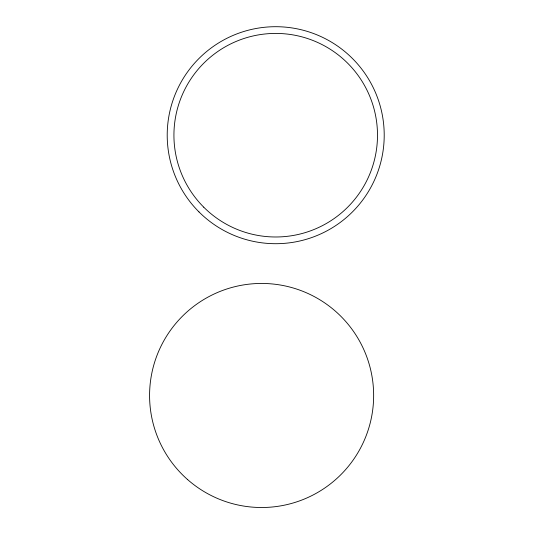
<?xml version="1.0" encoding="UTF-8"?>
<svg xmlns="http://www.w3.org/2000/svg" width="534" height="534" viewBox="0 0 534 534"><rect width="100%" height="100%" fill="white"/><g stroke="black" fill="none" stroke-linecap="round" stroke-linejoin="round"><path stroke-width="0.8" d="M198.988 211.925A108.502 108.502 0 0 0 380.515 163.284A108.502 108.502 0 0 0 247.629 30.398A108.502 108.502 0 0 0 198.988 211.925M203.734 207.172A101.787 101.787 0 0 0 374.027 161.548A101.787 101.787 0 0 0 249.365 36.886A101.787 101.787 0 0 0 203.734 207.172M187.361 479.372A112.033 112.033 0 0 0 371.39 417.835A112.033 112.033 0 0 0 226.082 289.228A112.033 112.033 0 0 0 187.361 479.372"/></g></svg>
